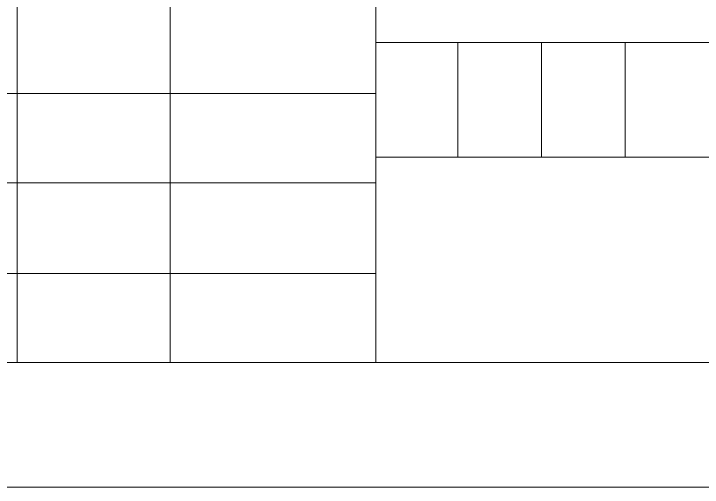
# Model space of a CAD drawing. Header units: millimetres. Extents: x 6 to 291, y 3 to 207.
# Drawn here: x 234.84 to 255.42, y 3.17 to 17.33 of the extents above; entities that cross this region are included whole.
import ezdxf

# ---------------------------------------------------------------- set-up
doc = ezdxf.new("R2010")
doc.units = ezdxf.units.MM

msp = doc.modelspace()

# ---------------------------------------------------------------- linework, layer by layer
at = {"color": 8, "lineweight": 0, "true_color": 0x808080}
msp.add_lwpolyline([(290.829944, 3.175), (290.829944, 206.629), (6.138277, 206.629), (6.138277, 3.175)], close=True, dxfattribs=at)
at = {"color": 7, "lineweight": 0}
msp.add_lwpolyline([(287.10461, 6.900333), (287.10461, 202.903667), (9.86361, 202.903667), (9.86361, 6.900333)], close=True, dxfattribs=at)
for points in [[(234.949859, 28.321), (234.949859, 6.900333)], [(239.521859, 28.321), (239.521859, 6.900333)], [(245.660192, 28.321), (245.660192, 6.900333)], [(245.660192, 16.467667), (264.794944, 16.467667)], [(248.115526, 16.467667), (248.115526, 13.038667)], [(250.613192, 16.467667), (250.613192, 13.038667)], [(253.110859, 16.467667), (253.110859, 13.038667)], [(245.660192, 14.943667), (215.053192, 14.943667)], [(245.660192, 13.038667), (287.10461, 13.038667)], [(245.660192, 12.276667), (215.053192, 12.276667)], [(245.660192, 9.567333), (215.053192, 9.567333)], [(215.053192, 6.900333), (287.10461, 6.900333)]]:
    msp.add_lwpolyline(points, dxfattribs=at)

doc.saveas('drawing.dxf')
